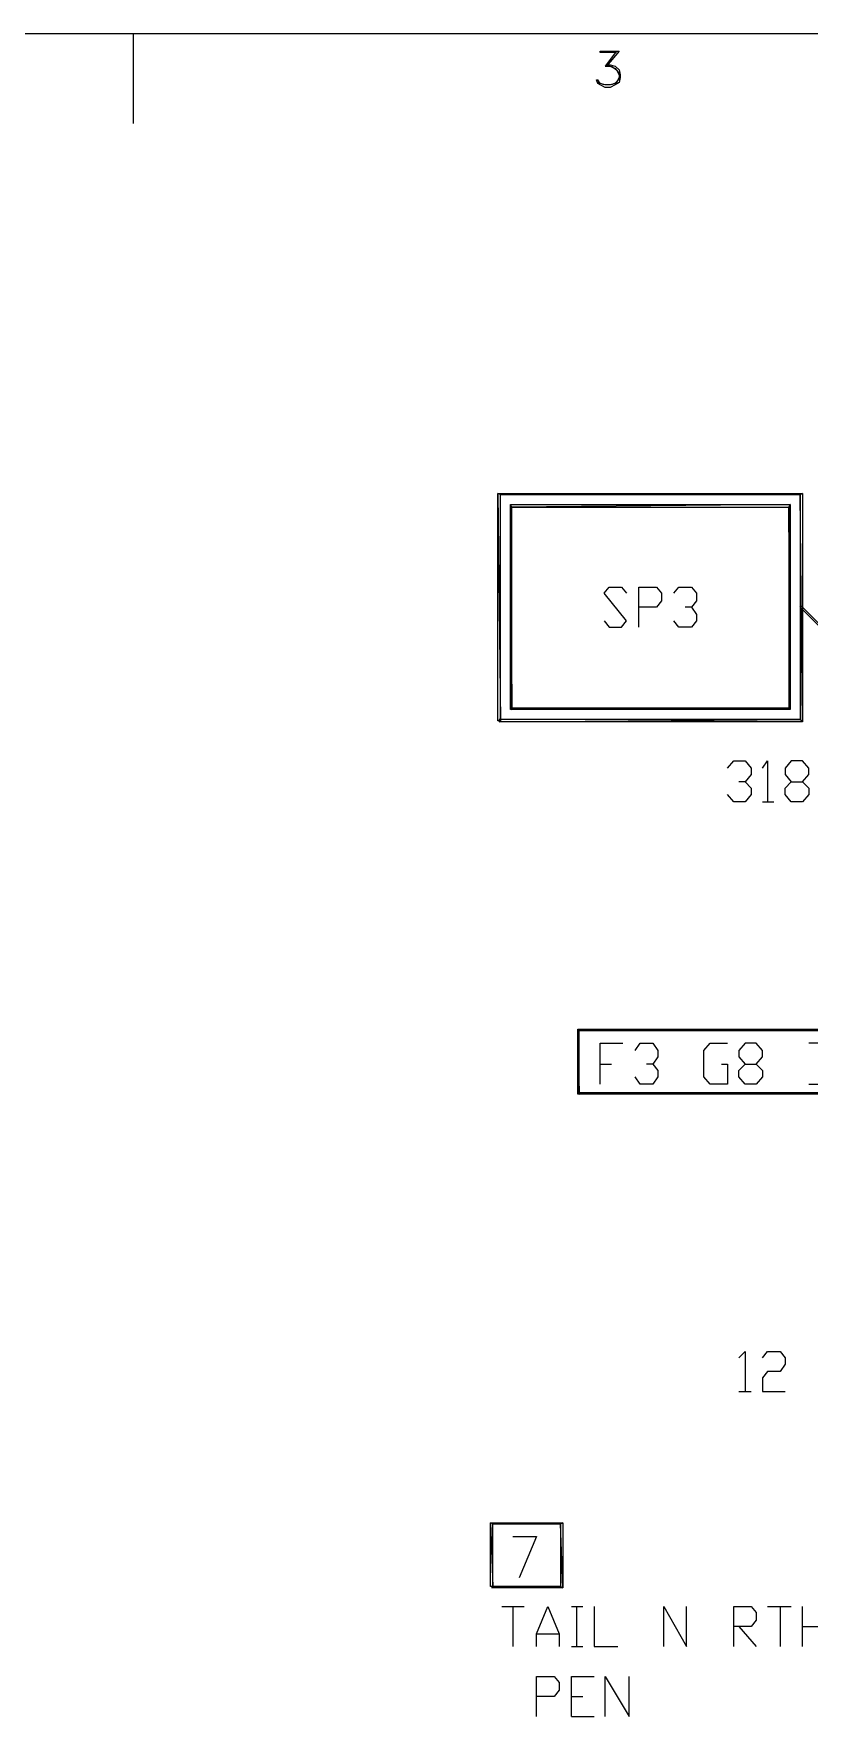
# Model space of a CAD drawing. Header units: millimetres. Extents: x 43 to 1147, y -811 to -31.
# Drawn here: x 219.8 to 294.3, y -192.3 to -30.6 of the extents above; entities that cross this region are included whole.
import ezdxf

# ---------------------------------------------------------------- set-up
doc = ezdxf.new("R2010")
doc.units = ezdxf.units.MM
doc.layers.add('EDITED_LINES', color=4, linetype='Continuous')

msp = doc.modelspace()

# ---------------------------------------------------------------- linework, layer by layer
at = {"layer": 'EDITED_LINES'}
for p, q in [((42.88, -30.64), (1146.64, -30.64)), ((229.36, -39.28), (229.36, -30.64)), ((274.24, -32.44), (274.24, -32.32)), ((274.24, -32.32), (276.04, -32.32)), ((275.8, -32.32), (274.72, -33.76)), ((276.04, -32.32), (274.84, -33.76)), ((275.8, -32.44), (274.24, -32.44)), ((274.72, -33.76), (275.2, -33.76)), ((274.84, -33.64), (275.2, -33.64)), ((275.2, -33.64), (275.68, -33.76)), ((275.2, -33.76), (275.68, -34)), ((275.32, -33.76), (275.8, -34.12)), ((275.68, -33.76), (276.04, -34.12)), ((274, -35.44), (273.88, -35.08)), ((273.88, -35.08), (274, -35.08)), ((274.24, -35.44), (274, -35.08)), ((274.6, -35.56), (274, -35.32)), ((274.24, -35.56), (274, -35.44)), ((274.72, -35.56), (274.24, -35.44)), ((274.72, -35.8), (274.24, -35.56)), ((275.2, -35.56), (274.72, -35.56)), ((275.68, -35.44), (275.2, -35.56)), ((275.68, -35.56), (275.2, -35.8)), ((275.8, -35.32), (275.32, -35.56)), ((275.68, -34), (276.04, -34.48)), ((276.04, -34.96), (275.68, -35.44)), ((276.04, -35.32), (275.68, -35.56)), ((275.8, -34.12), (276.04, -34.6)), ((276.04, -34.84), (275.8, -35.32)), ((276.04, -34.12), (276.16, -34.6)), ((276.04, -34.6), (276.04, -34.84)), ((276.16, -34.84), (276.04, -35.32)), ((276.16, -34.6), (276.16, -34.84)), ((275.2, -35.8), (274.72, -35.8)), ((264.64, -74.92), (264.4, -74.8)), ((264.4, -74.8), (293.68, -74.8)), ((264.64, -74.92), (264.4, -74.8)), ((264.4, -74.8), (264.64, -96.64)), ((264.4, -74.8), (264.64, -96.64)), ((264.4, -96.64), (264.4, -74.8)), ((293.68, -74.8), (264.64, -74.92)), ((293.68, -74.8), (264.64, -74.92)), ((264.64, -74.92), (293.44, -74.92)), ((264.64, -96.64), (264.64, -74.92)), ((265.72, -76.12), (265.6, -75.88)), ((265.6, -75.88), (292.48, -75.88)), ((265.72, -76.12), (265.6, -75.88)), ((265.6, -75.88), (265.72, -95.56)), ((265.6, -75.88), (265.72, -95.56)), ((265.6, -95.56), (265.6, -75.88)), ((292.48, -75.88), (265.72, -76.12)), ((292.48, -75.88), (265.72, -76.12)), ((292.36, -76.12), (292.48, -75.88)), ((292.36, -76.12), (292.48, -75.88)), ((292.48, -75.88), (292.48, -95.56)), ((293.44, -74.92), (293.68, -74.8)), ((293.44, -74.92), (293.68, -74.8)), ((293.68, -96.76), (293.44, -74.92)), ((293.44, -74.92), (293.44, -96.52)), ((293.68, -96.76), (293.44, -74.92)), ((293.68, -74.8), (293.68, -96.76)), ((265.72, -76.12), (292.36, -76.12)), ((265.72, -95.56), (265.72, -76.12)), ((292.48, -95.56), (292.36, -76.12)), ((292.36, -76.12), (292.36, -95.44)), ((292.48, -95.56), (292.36, -76.12)), ((274.6, -84.4), (275.08, -83.8)), ((275.08, -83.8), (276.28, -83.8)), ((276.28, -83.8), (276.76, -84.4)), ((277.96, -87.64), (277.96, -83.8)), ((277.96, -83.8), (279.64, -83.8)), ((279.64, -83.8), (280.12, -84.4)), ((281.32, -84.4), (281.8, -83.8)), ((281.8, -83.8), (283, -83.8)), ((283, -83.8), (283.48, -84.4)), ((276.76, -87.04), (274.6, -84.4)), ((280.12, -85.12), (279.64, -85.72)), ((280.12, -84.4), (280.12, -85.12)), ((283.48, -85.12), (283, -85.72)), ((283.48, -84.4), (283.48, -85.12)), ((293.44, -85.72), (293.56, -85.6)), ((293.56, -85.6), (329.8, -121.84)), ((274.6, -87.04), (275.08, -87.64)), ((276.28, -87.64), (276.76, -87.04)), ((279.64, -85.72), (277.96, -85.72)), ((281.8, -87.64), (281.32, -87.04)), ((283, -85.72), (282.4, -85.72)), ((283, -85.72), (283.48, -86.44)), ((283.48, -87.04), (283, -87.64)), ((283.48, -86.44), (283.48, -87.04)), ((329.8, -121.84), (293.44, -85.72)), ((293.44, -85.72), (329.68, -121.96)), ((329.8, -121.84), (293.44, -85.72)), ((275.08, -87.64), (276.28, -87.64)), ((283, -87.64), (281.8, -87.64)), ((264.64, -96.64), (264.4, -96.64)), ((264.52, -96.52), (264.52, -96.76)), ((264.52, -96.76), (293.44, -96.52)), ((293.44, -96.52), (264.52, -96.52)), ((264.52, -96.76), (293.44, -96.52)), ((293.68, -96.76), (264.52, -96.76)), ((265.72, -95.56), (265.6, -95.56)), ((265.72, -95.44), (265.72, -95.56)), ((265.72, -95.56), (292.36, -95.44)), ((292.36, -95.44), (265.72, -95.44)), ((265.72, -95.56), (292.36, -95.44)), ((292.48, -95.56), (265.72, -95.56)), ((292.36, -95.44), (292.48, -95.56)), ((292.36, -95.44), (292.48, -95.56)), ((293.44, -96.52), (293.68, -96.76)), ((293.44, -96.52), (293.68, -96.76)), ((286.48, -101.2), (287.08, -100.48)), ((287.08, -100.48), (288.16, -100.48)), ((288.16, -100.48), (288.76, -101.2)), ((288.76, -101.8), (288.16, -102.52)), ((288.76, -101.2), (288.76, -101.8)), ((289.84, -101.2), (290.32, -100.48)), ((290.32, -100.48), (290.32, -104.44)), ((292.6, -100.48), (292, -101.2)), ((292, -101.2), (292, -101.8)), ((292, -101.8), (292.6, -102.52)), ((293.68, -100.48), (292.6, -100.48)), ((294.28, -101.2), (293.68, -100.48)), ((293.68, -102.52), (294.28, -101.8)), ((294.28, -101.8), (294.28, -101.2)), ((288.16, -102.52), (287.56, -102.52)), ((288.16, -102.52), (288.76, -103.12)), ((288.76, -103.12), (288.76, -103.72)), ((292, -103.12), (292.6, -102.52)), ((292, -103.72), (292, -103.12)), ((292.6, -102.52), (293.68, -102.52)), ((293.68, -102.52), (294.28, -103.12)), ((294.28, -103.12), (294.28, -103.72)), ((287.08, -104.44), (286.48, -103.72)), ((288.16, -104.44), (287.08, -104.44)), ((288.76, -103.72), (288.16, -104.44)), ((289.84, -104.44), (290.92, -104.44)), ((292.6, -104.44), (292, -103.72)), ((293.68, -104.44), (292.6, -104.44)), ((294.28, -103.72), (293.68, -104.44)), ((272.2, -126.4), (272.08, -126.28)), ((272.08, -126.28), (305.68, -126.28)), ((272.2, -126.4), (272.08, -126.28)), ((272.08, -126.28), (272.2, -132.52)), ((272.08, -126.28), (272.2, -132.52)), ((272.08, -132.52), (272.08, -126.28)), ((305.68, -126.28), (272.2, -126.4)), ((305.68, -126.28), (272.2, -126.4)), ((272.2, -126.4), (305.56, -126.4)), ((272.2, -132.52), (272.2, -126.4)), ((274.24, -131.56), (274.24, -127.6)), ((274.24, -127.6), (276.4, -127.6)), ((277.6, -128.32), (278.08, -127.6)), ((278.08, -127.6), (279.28, -127.6)), ((279.28, -127.6), (279.76, -128.32)), ((284.2, -128.32), (284.8, -127.6)), ((284.8, -127.6), (286.48, -127.6)), ((288.16, -127.6), (287.56, -128.32)), ((289.24, -127.6), (288.16, -127.6)), ((289.84, -128.32), (289.24, -127.6)), ((295.96, -127.6), (294.28, -127.6)), ((279.76, -128.92), (279.28, -129.64)), ((279.76, -128.32), (279.76, -128.92)), ((284.2, -130.84), (284.2, -128.32)), ((287.56, -128.32), (287.56, -128.92)), ((287.56, -128.92), (288.16, -129.64)), ((289.24, -129.64), (289.84, -128.92)), ((289.84, -128.92), (289.84, -128.32)), ((274.24, -129.64), (275.32, -129.64)), ((278.08, -131.56), (277.6, -130.84)), ((279.28, -129.64), (278.68, -129.64)), ((279.28, -129.64), (279.76, -130.24)), ((279.76, -130.84), (279.28, -131.56)), ((279.76, -130.24), (279.76, -130.84)), ((284.8, -131.56), (284.2, -130.84)), ((285.88, -129.64), (286.48, -129.64)), ((286.48, -129.64), (286.48, -131.56)), ((287.56, -130.24), (288.16, -129.64)), ((287.56, -130.84), (287.56, -130.24)), ((288.16, -131.56), (287.56, -130.84)), ((288.16, -129.64), (289.24, -129.64)), ((289.24, -129.64), (289.84, -130.24)), ((289.84, -130.84), (289.24, -131.56)), ((289.84, -130.24), (289.84, -130.84)), ((272.2, -132.52), (272.08, -132.52)), ((272.2, -132.4), (272.2, -132.52)), ((272.2, -132.52), (305.56, -132.4)), ((305.56, -132.4), (272.2, -132.4)), ((272.2, -132.52), (305.56, -132.4)), ((305.68, -132.52), (272.2, -132.52)), ((279.28, -131.56), (278.08, -131.56)), ((286.48, -131.56), (284.8, -131.56)), ((289.24, -131.56), (288.16, -131.56)), ((294.28, -131.56), (295.96, -131.56)), ((287.56, -157.84), (288.16, -157.24)), ((288.16, -157.24), (288.16, -161.08)), ((289.84, -157.84), (290.32, -157.24)), ((290.32, -157.24), (291.52, -157.24)), ((291.52, -157.24), (292, -157.84)), ((292, -157.84), (292, -158.44)), ((290.32, -159.16), (289.84, -159.76)), ((289.84, -159.76), (289.84, -161.08)), ((291.52, -159.16), (290.32, -159.16)), ((292, -158.44), (291.52, -159.16)), ((287.56, -161.08), (288.76, -161.08)), ((289.84, -161.08), (292, -161.08)), ((263.92, -173.8), (263.68, -173.68)), ((263.68, -173.68), (270.64, -173.68)), ((263.92, -173.8), (263.68, -173.68)), ((263.68, -173.68), (263.92, -179.8)), ((263.68, -173.68), (263.92, -179.8)), ((263.68, -179.8), (263.68, -173.68)), ((270.64, -173.68), (263.92, -173.8)), ((270.64, -173.68), (263.92, -173.8)), ((263.92, -173.8), (270.4, -173.8)), ((263.92, -179.8), (263.92, -173.8)), ((270.4, -173.8), (270.64, -173.68)), ((270.4, -173.8), (270.64, -173.68)), ((270.64, -179.92), (270.4, -173.8)), ((270.4, -173.8), (270.4, -179.8)), ((270.64, -179.92), (270.4, -173.8)), ((270.64, -173.68), (270.64, -179.92)), ((265.84, -175), (268.12, -175)), ((268.12, -175), (266.44, -178.96)), ((263.92, -179.8), (263.68, -179.8)), ((263.8, -179.8), (263.8, -179.92)), ((263.8, -179.92), (270.4, -179.8)), ((270.4, -179.8), (263.8, -179.8)), ((263.8, -179.92), (270.4, -179.8)), ((270.64, -179.92), (263.8, -179.92)), ((270.4, -179.8), (270.64, -179.92)), ((270.4, -179.8), (270.64, -179.92)), ((264.76, -181.72), (266.92, -181.72)), ((265.84, -181.72), (265.84, -185.56)), ((268.12, -184.36), (269.2, -181.72)), ((269.2, -181.72), (270.28, -184.36)), ((271.48, -181.72), (272.56, -181.72)), ((271.96, -181.72), (271.96, -185.56)), ((273.64, -181.72), (273.64, -185.56)), ((280.36, -185.56), (280.36, -181.72)), ((280.36, -181.72), (282.52, -185.56)), ((282.52, -185.56), (282.52, -181.72)), ((287.08, -185.56), (287.08, -181.72)), ((287.08, -181.72), (288.76, -181.72)), ((288.76, -181.72), (289.24, -182.32)), ((289.24, -182.32), (289.24, -183.04)), ((290.32, -181.72), (292.6, -181.72)), ((291.52, -181.72), (291.52, -185.56)), ((293.68, -185.56), (293.68, -181.72)), ((288.76, -183.64), (287.08, -183.64)), ((287.56, -183.64), (289.24, -185.56)), ((289.24, -183.04), (288.76, -183.64)), ((293.68, -183.64), (295.96, -183.64)), ((268.12, -185.56), (268.12, -184.36)), ((268.12, -184.36), (270.28, -184.36)), ((270.28, -184.36), (270.28, -185.56)), ((271.48, -185.56), (272.56, -185.56)), ((273.64, -185.56), (275.92, -185.56)), ((268.12, -192.28), (268.12, -188.44)), ((268.12, -188.44), (269.8, -188.44)), ((269.8, -188.44), (270.28, -189.04)), ((270.28, -189.04), (270.28, -189.76)), ((271.48, -192.28), (271.48, -188.44)), ((271.48, -188.44), (273.64, -188.44)), ((274.72, -192.28), (274.72, -188.44)), ((274.72, -188.44), (277, -192.28)), ((277, -192.28), (277, -188.44)), ((269.8, -190.36), (268.12, -190.36)), ((270.28, -189.76), (269.8, -190.36)), ((271.48, -190.36), (272.56, -190.36)), ((271.48, -192.28), (273.64, -192.28))]:
    msp.add_line(p, q, dxfattribs=at)

doc.saveas('drawing.dxf')
